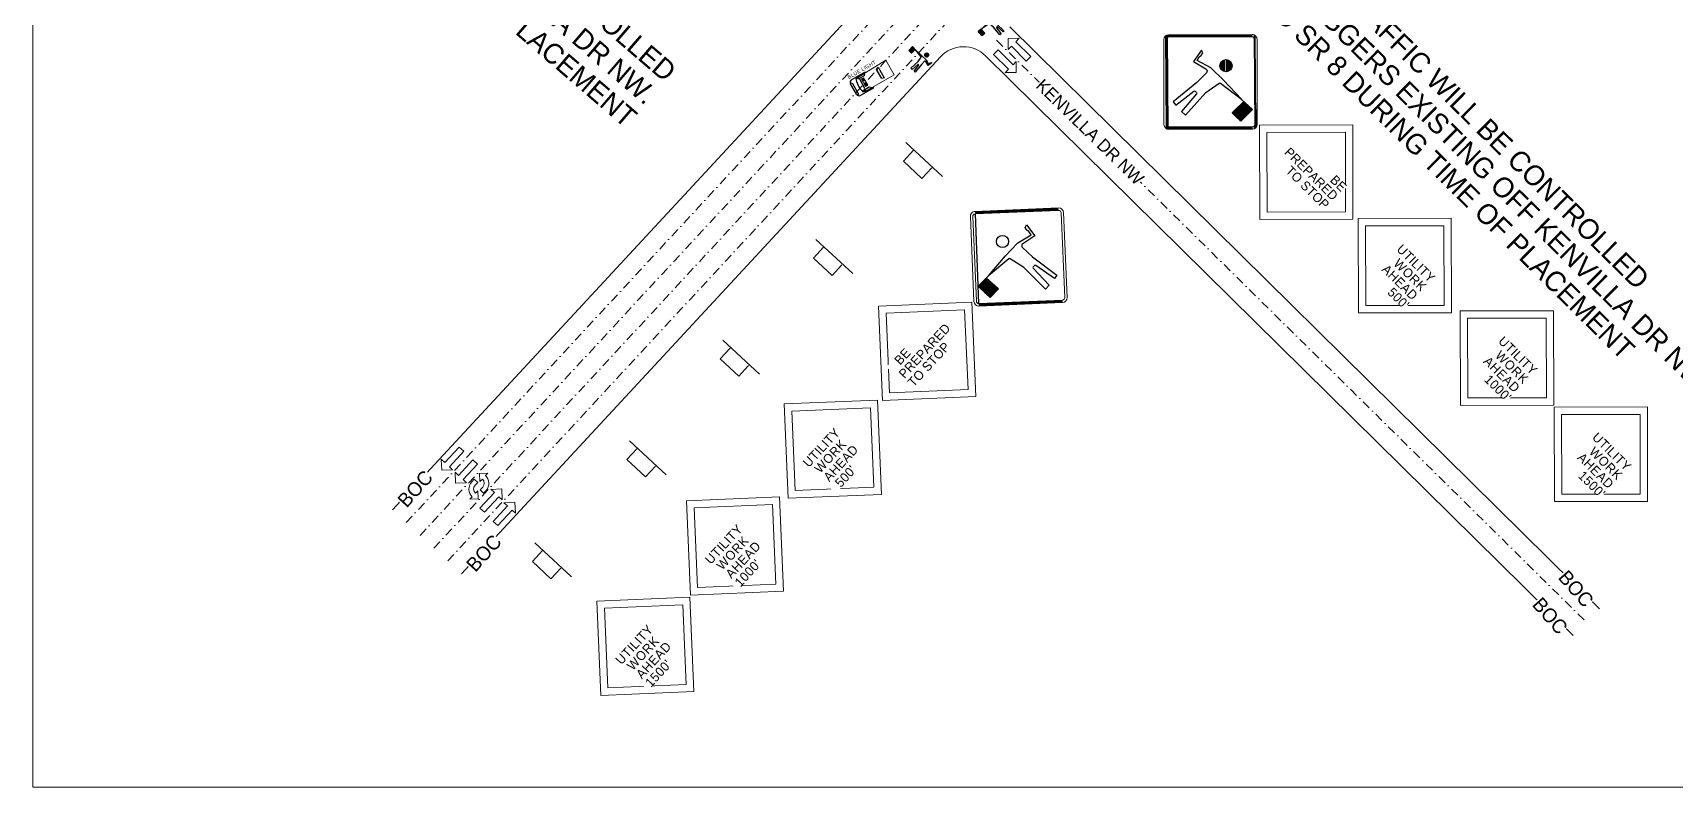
# Model space of a CAD drawing. Header units: feet. Extents: x -16154 to 3860, y -1534289809 to -1534279773.
# Drawn here: x -14275 to -13301, y -1534288235 to -1534287788 of the extents above; entities that cross this region are included whole.
import ezdxf

# ---------------------------------------------------------------- set-up
doc = ezdxf.new("R2010")
doc.units = ezdxf.units.FT
doc.header["$MEASUREMENT"] = 0
doc.linetypes.add('DGN Style 2', pattern=[6.5143867205145956, 3.908632032308757, -2.605754688205838])
doc.linetypes.add('DGN Style 4', pattern=[10.429533139543867, 5.211509376411676, -2.605754688205838, 0.006514386720514596, -2.605754688205838])
for name, color, linetype, lineweight in [('1', 135, 'Continuous', 0), ('Level 1', 7, 'Continuous', 0), ('Level 17', 7, 'Continuous', 0), ('Level 18', 7, 'Continuous', 0), ('Level 2', 7, 'Continuous', 0), ('Level 3', 7, 'Continuous', 0), ('Level 63', 7, 'Continuous', 0)]:
    doc.layers.add(name, color=color, linetype=linetype, lineweight=lineweight)
doc.styles.add('Style-font000', font='font000.shx')
doc.styles.add('Telco', font='font000.shx', dxfattribs={"height": 9})
doc.styles.add('TelcoFixed', font='font000.shx', dxfattribs={"height": 9})

# ---------------------------------------------------------------- blocks, each defined once
blk = doc.blocks.new('SIGN')
at = {"linetype": 'Continuous', "ltscale": 0.01}
h = blk.add_hatch(dxfattribs=at)
h.set_pattern_fill('ANSI31', color=256, scale=0.0001, style=0, pattern_type=2)
h.set_pattern_definition([(45, (-0.0240483304, -0.1383027422), (-0.002899880194274413, 0.002899880194274413), [])])
h.paths.add_polyline_path([(-0.001854447024054748, 0.4207242391679587), (-0.4082225445465344, 0.01063084205016196, 0.4142104519882272), (-0.4080110919545639, -0.0357665125038386), (-0.004149260239923769, -0.4359681525024781, 0.4141945000360725), (0.04224683876570291, -0.4357584618274017), (0.4486149618762675, -0.02572712721744469, 0.414209926146325), (0.4484070635334207, 0.02067020174780659), (0.04454520623069594, 0.4209339042542858, 0.4142393716938329)])
h.paths.add_polyline_path([(0.009797877942615432, 0.4091777642388361, -0.4142393716938329), (0.0329977045699907, 0.4092825967819996), (0.4368595618727156, 0.009018894275520335, -0.414209926146325), (0.4369635110441388, -0.01417977020710532), (0.03059538793357438, -0.4242111048170624, -0.4141945000360725), (0.007397338430760994, -0.4243159501546005), (-0.396464493283879, -0.02411431015596108, -0.4142104519882272), (-0.3965702195798644, -0.0009156328789608065)], flags=17)
at = {"layer": '1', "color": 135, "linetype": 'Continuous', "ltscale": 0.01}
for p, q in [((-0.001854447024054748, 0.4207242391679587), (-0.4082225445465345, 0.01063084205016192)), ((0.009797877942615503, 0.409177764238836), (-0.3965702195798644, -0.0009156328789608066)), ((0.4368595618727156, 0.009018894275520339), (0.0329977045699907, 0.4092825967819996)), ((0.4484070635334207, 0.02067020174780659), (0.0445452062306959, 0.4209339042542858)), ((-0.4080110919545639, -0.0357665125038386), (-0.004149260239923847, -0.4359681525024781)), ((-0.3964644932838791, -0.02411431015596106), (0.007397338430760994, -0.4243159501546005)), ((0.03059538793357426, -0.4242111048170624), (0.4369635110441388, -0.01417977020710532)), ((0.04224683876570291, -0.4357584618274017), (0.4486149618762675, -0.0257271272174447))]:
    blk.add_line(p, q, dxfattribs=at)
for centre, radius, start, end in [((0.02145020290928552, 0.3976312893097133), 0.03280839895013123, 45.25637502183751, 135.2614237957987), ((0.02145020290928552, 0.3976312893097133), 0.01640419947506562, 45.25637502183751, 135.2614237957987), ((-0.3849178946131942, -0.01246210780808354), 0.03280839895013123, 135.2614237957987, 225.2608153415563), ((0.4253120602120104, -0.002632413196765917), 0.01640419947506562, 315.2570863415327, 45.25637502183751), ((0.4253120602120104, -0.002632413196765917), 0.03280839895013123, 315.2570863415327, 45.25637502183751), ((-0.3849178946131942, -0.01246210780808354), 0.01640419947506562, 135.2614237957987, 225.2608153415563), ((0.01894393710144584, -0.4126637478067229), 0.03280839895013123, 225.2608153415563, 315.2570863415327), ((0.01894393710144584, -0.4126637478067229), 0.01640419947506562, 225.2608153415563, 315.2570863415327)]:
    blk.add_arc(centre, radius, start, end, dxfattribs=at)
blk = doc.blocks.new('*U19')
at = {"linetype": 'Continuous', "ltscale": 0.002807417024578424}
h = blk.add_hatch(dxfattribs=at)
h.set_pattern_fill('ANSI31', color=256, scale=0.01, style=0, pattern_type=2)
h.set_pattern_definition([(45, (0, 0), (-0.1043956895394633, 0.1043956895394633), [])])
edge = h.paths.add_edge_path()
edge.add_arc((4.297029495239258, 11.79021072387695), 2.470635330425311, 0, 360)
for p, q in [((-9.715041637420654, 6.455208778381348), (-15.8971643447876, 6.654288768768311)), ((-15.8971643447876, 6.654288768768311), (-15.89716386795044, -0.1339559555053711)), ((-15.89716386795044, 6.604642868041992), (-15.84906673431396, 6.652740001678467)), ((-15.89716386795044, 6.395851135253906), (-15.64678907394409, 6.646226406097412)), ((-15.89716386795044, 6.187059879302979), (-15.44451141357422, 6.639712333679199)), ((-15.8971643447876, 5.978268623352051), (-15.2422342300415, 6.633198738098145)), ((-15.89716386795044, 5.769476890563965), (-15.03995656967163, 6.626684665679932)), ((-15.89716386795044, 5.560685634613037), (-14.83767890930176, 6.620171070098877)), ((-15.89716386795044, 5.351894378662109), (-14.63540124893188, 6.613656997680664)), ((-15.89716386795044, 5.143102645874023), (-14.43312406539917, 6.607142925262451)), ((-15.89716386795044, 4.934311866760254), (-14.2308464050293, 6.600629329681396)), ((-15.89716339111328, 4.725520133972168), (-14.02856922149658, 6.594115734100342)), ((-15.8971643447876, 4.51672887802124), (-13.82629156112671, 6.587601661682129)), ((-15.89716386795044, 4.307937622070312), (-13.62401342391968, 6.581087589263916)), ((-15.8971643447876, 4.099146366119385), (-13.42173624038696, 6.574573993682861)), ((-15.8971643447876, 3.890354633331299), (-13.21945905685425, 6.568059921264648)), ((-15.8971643447876, 3.681563377380371), (-13.01718091964722, 6.561546325683594)), ((-15.89716386795044, 3.472772121429443), (-12.8149037361145, 6.555032253265381)), ((-15.89716386795044, 3.263980388641357), (-12.61262655258179, 6.548518657684326)), ((-15.8971643447876, 3.05518913269043), (-12.41034889221191, 6.542004585266113)), ((-15.89716386795044, 2.84639835357666), (-12.20807123184204, 6.535490989685059)), ((-15.89716386795044, 2.637606143951416), (-12.00579357147217, 6.528976917266846)), ((-15.89716386795044, 2.428814888000488), (-11.80351638793945, 6.522463321685791)), ((-15.8971643447876, 2.220024108886719), (-11.60123825073242, 6.515949249267578)), ((-15.89716386795044, 2.011232376098633), (-11.39896106719971, 6.509435176849365)), ((-15.89716386795044, 1.802441120147705), (-11.19668388366699, 6.502921581268311)), ((-15.89716386795044, 1.593649387359619), (-11.11138439178467, 6.379429817199707)), ((-15.89716386795044, 1.384858131408691), (-11.10588073730469, 6.17614221572876)), ((-15.89716386795044, 1.176066875457764), (-11.10037612915039, 5.972854137420654)), ((-15.89716386795044, 0.9672756195068359), (-11.09487247467041, 5.769566535949707)), ((-15.8971643447876, 0.75848388671875), (-11.08936929702759, 5.566279411315918)), ((-15.89716386795044, 0.5496926307678223), (-11.08386564254761, 5.362991333007812)), ((-15.89716386795044, 0.3409018516540527), (-11.07836151123047, 5.159703731536865)), ((-15.8971643447876, 0.132110595703125), (-11.07285785675049, 4.956416606903076)), ((-15.89716386795044, -0.07668113708496094), (-11.06735372543335, 4.753128051757812)), ((-15.74564743041992, -0.1339564323425293), (-11.06185054779053, 4.549840927124023)), ((-15.53685569763184, -0.1339564323425293), (-11.05634689331055, 4.346553325653076)), ((-15.32806491851807, -0.1339559555053711), (-11.05084276199341, 4.143265247344971)), ((-15.11927366256714, -0.1339564323425293), (-11.04533910751343, 3.939978122711182)), ((-14.91048240661621, -0.1339559555053711), (-11.03983545303345, 3.736690521240234)), ((-14.70169067382812, -0.1339564323425293), (-11.03433179855347, 3.533402442932129)), ((-14.4928994178772, -0.1339564323425293), (-11.02882814407349, 3.330114841461182)), ((-14.28410816192627, -0.1339559555053711), (-11.02332448959351, 3.126827239990234)), ((-14.07531642913818, -0.1339564323425293), (-11.01782083511353, 2.923539638519287)), ((-13.86652517318726, -0.1339564323425293), (-11.01231670379639, 2.72025203704834)), ((-13.65773391723633, -0.1339564323425293), (-11.00681304931641, 2.516964435577393)), ((-13.4489426612854, -0.1339559555053711), (-11.00130891799927, 2.313676834106445)), ((-13.24015092849731, -0.1339564323425293), (-10.99580574035645, 2.110389232635498)), ((-13.03135967254639, -0.1339559555053711), (-10.99030256271362, 1.907101631164551)), ((-12.8225679397583, -0.1339564323425293), (-10.98479795455933, 1.703814029693604)), ((-12.61377716064453, -0.1339559555053711), (-10.97929430007935, 1.500526428222656)), ((-12.4049859046936, -0.1339559555053711), (-10.97379064559937, 1.297238349914551)), ((-12.19619417190552, -0.1339569091796875), (-10.96828699111938, 1.093951225280762)), ((-11.98740291595459, -0.1339559555053711), (-10.9627833366394, 0.8906636238098145)), ((-11.77861166000366, -0.1339564323425293), (-10.95727920532227, 0.687375545501709)), ((-11.56982040405273, -0.1339559555053711), (-10.95177555084229, 0.4840879440307617)), ((-11.36102867126465, -0.1339564323425293), (-10.9462718963623, 0.2808003425598145)), ((-11.15223741531372, -0.1339559555053711), (-10.94076871871948, 0.07751274108886719)), ((-10.93504333496094, -0.1339564323425293), (-11.11465549468994, 6.500280380249023)), ((-9.832349300384521, 6.470823287963867), (0.8270201683044434, 6.83775520324707)), ((0.9126701354980469, 5.040617942810059), (-9.832349300384521, 6.470823287963867)), ((0.6432375907897949, 6.837754726409912), (8.178311347961426, 6.837754726409912)), ((2.481060981750488, -1.785151481628418), (1.247540473937988, 4.723666667938232)), ((7.994528770446777, 4.125926494598389), (7.994528770446777, -1.418218612670898)), ((8.178311347961426, 6.837754726409912), (14.24312448501587, 5.003093242645264)), ((14.97825336456299, 3.718831539154053), (9.205248355865479, 5.083770275115967)), ((14.24312448501587, 5.003093242645264), (14.61068916320801, 6.654288768768311)), ((14.42690658569336, 7.571619510650635), (14.79447078704834, 8.85588264465332)), ((14.61068916320801, 6.654288768768311), (14.42690658569336, 7.571619510650635)), ((14.79447078704834, 8.85588264465332), (15.89716529846191, 9.222814083099365)), ((15.89716529846191, 9.222814083099365), (14.97825336456299, 3.718831539154053)), ((-15.89716386795044, -0.1339559555053711), (-10.93504333496094, -0.1339564323425293)), ((-10.94344568252563, -0.1339564323425293), (-10.93526458740234, -0.1257748603820801)), ((1.929713726043701, -14.26084470748901), (2.481060981750488, -1.785151481628418)), ((4.135101795196533, -14.26084470748901), (1.929713726043701, -14.26084470748901)), ((4.837772369384766, -4.791087627410889), (4.135101795196533, -14.26084470748901)), ((5.233349323272705, -4.426531314849854), (5.960484981536865, -4.431989669799805)), ((7.626964092254639, -14.07737922668457), (6.347561359405518, -4.772053241729736)), ((9.281003475189209, -13.89391326904297), (7.626964092254639, -14.07737922668457)), ((7.994528770446777, -1.418218612670898), (9.281003475189209, -13.89391326904297))]:
    blk.add_line(p, q)
for p, q in [((5.233349323272705, -4.426531314849854), (5.960484981536865, -4.431989669799805)), ((7.994528770446777, -1.418218612670898), (9.281003475189209, -13.89391326904297))]:
    blk.add_line(p, q, dxfattribs=at)
blk.add_circle((4.297029495239258, 11.79021072387695), 2.470635330425311)
for centre, radius, start, end in [((0.8607254028320312, 4.650359153747559), 0.3937007874015747, 10.73116035353804, 82.41826721309086), ((8.978780746459961, 4.125926494598389), 0.9842519685039367, 76.69757245810321, 180), ((5.230393886566162, -4.820220947265625), 0.3937007874015747, 89.56996057493299, 175.7563394936601), ((5.957529544830322, -4.825678825378418), 0.3937007874015747, 7.828597355841827, 89.56996057493296)]:
    blk.add_arc(centre, radius, start, end)
blk = doc.blocks.new('*U18')
at = {"ltscale": 2.143588810000002}
for p, q in [((-30.18979215621948, 18.89177322387695), (-15.1283745765686, 29.61574459075928)), ((-7.977706909179688, 28.41290664672852), (4.422348976135254, 10.99749040603638)), ((-31.3926305770874, 11.74110555648804), (-18.99257373809814, -5.674310684204102))]:
    blk.add_line(p, q, dxfattribs=at)
at = {"color": 7, "linetype": 'Continuous', "lineweight": 13}
for p, q in [((-11.29094743728638, 4.540663242340088), (-13.59757328033447, 7.780232429504395)), ((-6.813869953155518, 7.506509780883789), (-9.120494365692139, 10.74607849121094))]:
    blk.add_line(p, q, dxfattribs=at)
at = {"ltscale": 2.143588810000002, "flags": 128}
for points in [[(-12.98856735229492, 28.81664848327637), (-13.83426141738892, 26.77804851531982), (-28.88763618469238, 16.05980396270752), (-30.90017890930176, 16.06329345703125)], [(-25.52796077728271, 6.098457813262939), (-20.55269575119019, 4.756985187530518), (-16.56143188476562, -0.4453020095825195), (-17.03115940093994, -6.238276958465576), (-25.52796077728271, 6.098457813262939)], [(0.01377058029174805, 9.345471858978271), (-5.144345283508301, 16.58985233306885), (-4.839044570922852, 21.40387725830078), (3.984044551849365, 9.012176513671875), (0.01377058029174805, 9.345471858978271)], [(-0.4218292236328125, -22.70948171615601), (-1.967211246490479, -18.9258770942688), (11.56177043914795, -9.29302453994751), (15.52948141098022, -11.63918113708496), (-0.4218292236328125, -22.70948171615601)]]:
    blk.add_lwpolyline(points, dxfattribs=at)
blk.add_lwpolyline([(-26.17797327041626, 8.221253871917725), (-19.81662273406982, 6.14295482635498), (-6.287640571594238, 15.77580738067627), (-5.898843288421631, 22.0857367515564), (-10.19797325134277, 20.46113920211792, 0.1222805129562092), (-23.86269474029541, 11.01892805099487), (-26.17797327041626, 8.221253871917725)], format="xyb", dxfattribs=at)
at = {"ltscale": 1.265767756416901, "flags": 128}
for points in [[(-15.77257442474365, 5.244837760925293), (-16.95826053619385, 5.444582462310791)], [(-15.50465726852417, 4.064074516296387), (-15.92246055603027, 3.770106792449951)], [(-15.07396793365479, 6.536039352416992), (-15.32184934616089, 6.888704776763916)], [(-14.31720352172852, 3.200822830200195), (-14.52360486984253, 1.971973896026611)], [(-13.43768978118896, 6.907312870025635), (-13.28021621704102, 7.844861030578613)], [(-12.6809253692627, 3.572096347808838), (-12.41743755340576, 3.19722843170166)], [(-12.25023508071899, 6.044061183929443), (-11.83549547195435, 6.335875034332275)], [(-11.98231887817383, 4.863297939300537), (-10.82253551483154, 4.667917728424072)], [(-8.177524089813232, 10.65263605117798), (-9.363210201263428, 10.85238027572632)], [(-7.909607410430908, 9.471872806549072), (-8.327409744262695, 9.177905082702637)], [(-7.478917598724365, 11.94383764266968), (-7.726798534393311, 12.29650211334229)], [(-6.722152709960938, 8.60862112045288), (-6.928554534912109, 7.379772186279297)], [(-5.842639446258545, 12.31511116027832), (-5.685165882110596, 13.2526593208313)], [(-5.085875034332275, 8.979894161224365), (-4.822387218475342, 8.605026721954346)], [(-4.655184268951416, 11.45185899734497), (-4.240445137023926, 11.74367332458496)], [(-4.387268543243408, 10.27109622955322), (-3.227485179901123, 10.07571601867676)]]:
    blk.add_lwpolyline(points, dxfattribs=at)
at = {"color": 7, "linetype": 'Continuous', "lineweight": 13, "flags": 128}
blk.add_lwpolyline([(-14.46997308731079, 2.351114273071289), (-16.636803150177, 5.394345760345459), (-5.779912948608398, 13.12462615966797), (-3.473288059234619, 9.88505744934082)], close=True, dxfattribs=at)
blk.add_lwpolyline([(-15.6663556098938, -7.7566819190979), (5.892421722412109, -38.03518009185791), (27.5754771232605, -22.59649658203125), (5.301882743835449, 7.173040390014648)], dxfattribs=at)
at = {"ltscale": 1.265767756416901}
for centre in [(-13.87744617462158, 5.054067611694336), (-6.282395839691162, 10.46186590194702)]:
    blk.add_circle(centre, 1.074852683196172, dxfattribs=at)
at = {"ltscale": 2.143588810000002}
for centre, start, end in [((-12.15445995330811, 25.43899154663086), 35.45147711037003, 125.45147711037), ((-27.21587705612183, 14.71502017974854), 125.45147711037, 215.4514771103697), ((0.2455964088439941, 8.02357530593872), 350.4514771103676, 35.45147711037), ((-14.81582021713257, -2.700396060943604), 215.45147711037, 260.4514771103724)]:
    blk.add_arc(centre, 5.12732270305752, start, end, dxfattribs=at)
at = {"layer": 'Level 18', "color": 7, "linetype": 'Continuous', "lineweight": 13, "insert": (-3.075151920318604, 36.3263955116272), "char_height": 5.892226217739005, "attachment_point": 1, "rotation": 305.45147711037004, "line_spacing_factor": 0.6, "style": 'TelcoFixed', "bg_fill": 3, "box_fill_scale": 1, "bg_fill_color": 178, "bg_fill_transparency": 0}
blk.add_mtext('\\T1.064;BLUE LIGHT', dxfattribs=at)
blk = doc.blocks.new('*U4')
at = {"layer": 'Level 63', "color": 7, "linetype": 'Continuous', "lineweight": 0, "flags": 128}
blk.add_lwpolyline([(816.5617339046621, -518.9079251289368), (816.5617339046621, 518.9079234600067), (-816.5617335714505, 518.9079234600067), (-816.5617335714505, -518.9079251289368)], close=True, dxfattribs=at)
blk = doc.blocks.new('*U3')
at = {"layer": 'Level 63', "color": 7, "linetype": 'Continuous', "lineweight": 0}
blk.add_blockref('*U4', (-8.33026206237264e-07, 2.384185791015625e-07), dxfattribs=at)

msp = doc.modelspace()

# ---------------------------------------------------------------- hatches: boundary and pattern name
at = {"linetype": 'Continuous', "ltscale": 0.008720965611009579}
h = msp.add_hatch(dxfattribs=at)
h.set_pattern_fill('ANSI31', color=256, scale=0.01, style=0, pattern_type=2)
h.set_pattern_definition([(90.398169, (0, 0), (0.2145855083418632, 0.001491255960672987), [])])
edge = h.paths.add_edge_path()
edge.add_arc((-13567.0500569477, -1534287807.252825), 3.59105429233074, 0, 360)
at = {"linetype": 'Continuous', "ltscale": 0.008720965611009582}
h = msp.add_hatch(dxfattribs=at)
h.set_pattern_fill('ANSI31', color=256, scale=0.01, style=0, pattern_type=2)
h.set_pattern_definition([(92.16901999999996, (0, 0), (-0.2144369415090095, -0.008121720934489804), [])])
edge = h.paths.add_edge_path()
edge.add_arc((-13699.60614213371, -1534287911.392806), 3.591054292330742, 0, 360)

# ---------------------------------------------------------------- linework, layer by layer
for p, q in [((-13581.67526450055, -1534287798.070609), (-13586.34170083876, -1534287804.704492)), ((-13580.90858791558, -1534287799.575763), (-13581.67526450055, -1534287798.070609)), ((-13586.34170083876, -1534287804.704492), (-13578.97418897014, -1534287809.183904)), ((-13584.27019149701, -1534287804.125697), (-13582.96535797506, -1534287802.041747)), ((-13576.12128733283, -1534287808.416819), (-13584.27019149701, -1534287804.125697)), ((-13582.96535797506, -1534287802.041747), (-13581.83892763289, -1534287801.279978)), ((-13581.83892763289, -1534287801.279978), (-13580.90858791558, -1534287799.575763)), ((-13584.35720899683, -1534287817.148439), (-13598.42137275997, -1534287828.746463)), ((-13578.69880703412, -1534287811.410841), (-13584.35720899683, -1534287817.148439)), ((-13579.02585338543, -1534287823.155267), (-13571.10633679318, -1534287817.678278)), ((-13568.32329143683, -1534287816.107178), (-13576.12128733283, -1534287808.416819)), ((-13570.43629815906, -1534287817.692039), (-13557.85667183956, -1534287827.178387)), ((-13557.85667183956, -1534287827.178387), (-13568.51348650181, -1534287815.919609)), ((-13596.89686584475, -1534287830.624457), (-13586.07572514917, -1534287822.300208)), ((-13584.5326830157, -1534287823.860811), (-13593.47040827999, -1534287834.378149)), ((-13591.18806750049, -1534287836.628987), (-13579.02585338543, -1534287823.155267)), ((-13584.56999273415, -1534287823.079805), (-13585.32807037287, -1534287822.343332)), ((-13557.99400866038, -1534287827.074821), (-13551.39298956095, -1534287833.178321)), ((-13598.42137275997, -1534287828.746463), (-13596.89686584475, -1534287830.624457)), ((-13593.47040827999, -1534287834.378149), (-13591.18806750049, -1534287836.628987)), ((-13563.45639529242, -1534287835.139047), (-13556.49955736845, -1534287828.456635)), ((-13558.32113030563, -1534287840.203429), (-13563.45639529242, -1534287835.139047)), ((-13563.44769916907, -1534287835.147623), (-13563.44781603783, -1534287835.130806)), ((-13563.23162240523, -1534287835.360717), (-13563.23464316782, -1534287834.926042)), ((-13563.01554564112, -1534287835.573811), (-13563.02147029808, -1534287834.721278)), ((-13562.79946887701, -1534287835.786906), (-13562.80829742782, -1534287834.516514)), ((-13562.58339211289, -1534287836), (-13562.59512455781, -1534287834.31175)), ((-13562.36731534879, -1534287836.213094), (-13562.38195168808, -1534287834.106987)), ((-13562.15123858467, -1534287836.426188), (-13562.16877881782, -1534287833.902223)), ((-13561.93516182056, -1534287836.639282), (-13561.95560594808, -1534287833.697459)), ((-13561.71908505644, -1534287836.852377), (-13561.74243307807, -1534287833.492695)), ((-13561.50300829234, -1534287837.065471), (-13561.52926020781, -1534287833.287931)), ((-13561.28693152822, -1534287837.278565), (-13561.31608733807, -1534287833.083168)), ((-13561.07085476411, -1534287837.49166), (-13561.10291446807, -1534287832.878404)), ((-13560.85477800001, -1534287837.704754), (-13560.88974159807, -1534287832.67364)), ((-13560.63870123589, -1534287837.917848), (-13560.67656872807, -1534287832.468876)), ((-13560.42262447178, -1534287838.130942), (-13560.46339585806, -1534287832.264112)), ((-13560.20654770793, -1534287838.344037), (-13560.25022298806, -1534287832.059348)), ((-13559.99047094383, -1534287838.557131), (-13560.03705011806, -1534287831.854584)), ((-13559.77439417971, -1534287838.770225), (-13559.82387724833, -1534287831.649821)), ((-13559.55831741559, -1534287838.983319), (-13559.61070437832, -1534287831.445057)), ((-13559.34224065149, -1534287839.196414), (-13559.39753150804, -1534287831.240293)), ((-13559.12616388738, -1534287839.409508), (-13559.18435863831, -1534287831.035529)), ((-13558.91008712326, -1534287839.622602), (-13558.97118576831, -1534287830.830765)), ((-13558.69401035916, -1534287839.835696), (-13558.75801289832, -1534287830.626001)), ((-13558.47793359504, -1534287840.04879), (-13558.54484002831, -1534287830.421237)), ((-13558.26267498419, -1534287840.144156), (-13558.33166715831, -1534287830.216474)), ((-13551.39298956095, -1534287833.178321), (-13558.32113030563, -1534287840.203429)), ((-13558.0495807331, -1534287839.928079), (-13558.1184942883, -1534287830.01171)), ((-13557.836486482, -1534287839.712003), (-13557.90532141831, -1534287829.806946)), ((-13557.6233922309, -1534287839.495926), (-13557.69214854857, -1534287829.602182)), ((-13557.41029798006, -1534287839.279849), (-13557.4789756783, -1534287829.397418)), ((-13557.19720372896, -1534287839.063772), (-13557.26580280829, -1534287829.192655)), ((-13556.98410947786, -1534287838.847695), (-13557.05262993855, -1534287828.987891)), ((-13556.77101522678, -1534287838.631618), (-13556.83945706829, -1534287828.783127)), ((-13556.55792097568, -1534287838.415542), (-13556.62628419857, -1534287828.578363)), ((-13556.34482672458, -1534287838.199465), (-13556.41197147195, -1534287828.53762)), ((-13556.13173247348, -1534287837.983388), (-13556.19598775595, -1534287828.737325)), ((-13555.91863822238, -1534287837.767312), (-13555.98000403995, -1534287828.93703)), ((-13555.70554397129, -1534287837.551235), (-13555.7640203237, -1534287829.136735)), ((-13555.49244972019, -1534287837.335158), (-13555.54803660798, -1534287829.33644)), ((-13555.27935546909, -1534287837.119081), (-13555.33205289198, -1534287829.536145)), ((-13555.06626121799, -1534287836.903004), (-13555.11606917598, -1534287829.73585)), ((-13554.85316696689, -1534287836.686928), (-13554.90008546024, -1534287829.935555)), ((-13554.64007271579, -1534287836.470851), (-13554.684101744, -1534287830.13526)), ((-13554.42697846496, -1534287836.254774), (-13554.468118028, -1534287830.334965)), ((-13554.21388421386, -1534287836.038697), (-13554.25213431227, -1534287830.53467)), ((-13554.00078996276, -1534287835.822621), (-13554.03615059627, -1534287830.734375)), ((-13553.78769571167, -1534287835.606544), (-13553.82016688001, -1534287830.93408)), ((-13553.57460146057, -1534287835.390467), (-13553.60418316403, -1534287831.133785)), ((-13553.36150720947, -1534287835.174391), (-13553.38819944829, -1534287831.33349)), ((-13553.14841295837, -1534287834.958314), (-13553.17221573229, -1534287831.533195)), ((-13552.93531870727, -1534287834.742237), (-13552.95623201604, -1534287831.7329)), ((-13552.72222445617, -1534287834.52616), (-13552.74024830032, -1534287831.932605)), ((-13552.50913020508, -1534287834.310083), (-13552.52426458432, -1534287832.13231)), ((-13552.29603595398, -1534287834.094007), (-13552.30828086832, -1534287832.332015)), ((-13552.08294170288, -1534287833.87793), (-13552.09229715259, -1534287832.53172)), ((-13551.86984745178, -1534287833.661853), (-13551.87631343634, -1534287832.731425)), ((-13551.65675320095, -1534287833.445776), (-13551.66032972034, -1534287832.93113)), ((-13551.44365894985, -1534287833.229699), (-13551.44434600434, -1534287833.130836)), ((-13686.10538246352, -1534287903.102712), (-13685.40689255672, -1534287901.564728)), ((-13685.09964311432, -1534287904.763546), (-13686.10538246352, -1534287903.102712)), ((-13685.40689255672, -1534287901.564728), (-13680.44800183432, -1534287907.98294)), ((-13683.94022293544, -1534287905.474097), (-13685.09964311432, -1534287904.763546)), ((-13682.54335693844, -1534287907.49751), (-13683.94022293544, -1534287905.474097)), ((-13697.93759089152, -1534287920.181244), (-13690.49187945473, -1534287912.149322)), ((-13690.49187945473, -1534287912.149322), (-13682.54335693844, -1534287907.49751)), ((-13687.78284160515, -1534287915.02489), (-13681.87312623599, -1534287920.503285)), ((-13680.44800183432, -1534287907.98294), (-13687.6074825668, -1534287912.787854)), ((-13707.89781645191, -1534287931.71015), (-13697.75598813238, -1534287919.985343)), ((-13695.75571748768, -1534287921.669869), (-13707.89781645191, -1534287931.71015)), ((-13686.93007987497, -1534287926.742881), (-13695.08696767856, -1534287921.626111)), ((-13681.87312623599, -1534287920.503285), (-13667.30359138171, -1534287931.459723)), ((-13707.76525629253, -1534287931.600537), (-13714.0862691397, -1534287937.993577)), ((-13710.69496937803, -1534287941.137363), (-13710.93476145915, -1534287934.806158)), ((-13710.47241071585, -1534287941.343678), (-13710.72793947863, -1534287934.596979)), ((-13710.24985205396, -1534287941.549993), (-13710.52111749812, -1534287934.387801)), ((-13710.02729339179, -1534287941.756309), (-13710.31429551762, -1534287934.178622)), ((-13709.80473472962, -1534287941.962624), (-13710.10747353736, -1534287933.969443)), ((-13709.58217606745, -1534287942.168939), (-13709.90065155659, -1534287933.760265)), ((-13709.35961740527, -1534287942.375254), (-13709.69382957608, -1534287933.551086)), ((-13709.1370587431, -1534287942.581569), (-13709.48700759583, -1534287933.341907)), ((-13708.91450008093, -1534287942.787884), (-13709.28018561532, -1534287933.132729)), ((-13701.94714774449, -1534287939.412004), (-13709.19631499317, -1534287933.047902)), ((-13708.69194141876, -1534287942.9942), (-13709.06426304738, -1534287933.163831)), ((-13708.46938275659, -1534287943.200515), (-13708.84213256161, -1534287933.358842)), ((-13708.24682409441, -1534287943.40683), (-13708.62000207582, -1534287933.553852)), ((-13708.02426543224, -1534287943.613145), (-13708.39787159004, -1534287933.748862)), ((-13707.80170677008, -1534287943.819461), (-13708.17574110427, -1534287933.943872)), ((-13707.57914810791, -1534287944.025776), (-13707.95361061849, -1534287934.138882)), ((-13707.35658944574, -1534287944.232091), (-13707.73148013272, -1534287934.333892)), ((-13707.13403078383, -1534287944.438406), (-13707.5093496472, -1534287934.528903)), ((-13706.91147212166, -1534287944.644722), (-13707.28721916115, -1534287934.723912)), ((-13706.70070105369, -1534287944.53981), (-13707.06508867539, -1534287934.918923)), ((-13674.17657172395, -1534287939.658322), (-13686.93007987497, -1534287926.742881)), ((-13681.39717505891, -1534287927.20106), (-13671.99733861474, -1534287937.307515)), ((-13681.39488474468, -1534287926.419167), (-13680.67055520091, -1534287925.649479)), ((-13668.74245120276, -1534287933.404116), (-13679.92558234831, -1534287925.57291)), ((-13667.30359138171, -1534287931.459723), (-13668.74245120276, -1534287933.404116)), ((-13714.0862691397, -1534287937.993577), (-13706.85042055379, -1534287944.701317)), ((-13714.03334931033, -1534287938.042634), (-13714.03709116653, -1534287937.943839)), ((-13713.81079064816, -1534287938.24895), (-13713.83026918602, -1534287937.73466)), ((-13713.58823198598, -1534287938.455265), (-13713.62344720553, -1534287937.525481)), ((-13713.36567332381, -1534287938.66158), (-13713.41662522499, -1534287937.316303)), ((-13713.14311466192, -1534287938.867895), (-13713.20980324449, -1534287937.107124)), ((-13712.92055599975, -1534287939.074211), (-13713.00298126398, -1534287936.897945)), ((-13712.69799733758, -1534287939.280526), (-13712.79615928374, -1534287936.688766)), ((-13712.4754386754, -1534287939.486841), (-13712.58933730295, -1534287936.479588)), ((-13712.25288001323, -1534287939.693156), (-13712.38251532244, -1534287936.270409)), ((-13712.03032135106, -1534287939.899472), (-13712.17569334221, -1534287936.06123)), ((-13711.80776268889, -1534287940.105787), (-13711.9688713617, -1534287935.852051)), ((-13711.58520402672, -1534287940.312102), (-13711.76204938091, -1534287935.642873)), ((-13711.36264536454, -1534287940.518417), (-13711.5552274004, -1534287935.433694)), ((-13711.14008670237, -1534287940.724732), (-13711.34840542016, -1534287935.224515)), ((-13710.9175280402, -1534287940.931047), (-13711.14158343966, -1534287935.015337)), ((-13706.85042055379, -1534287944.701317), (-13701.94714774449, -1534287939.412004)), ((-13706.49438583435, -1534287944.317251), (-13706.84295818987, -1534287935.113933)), ((-13706.28807061502, -1534287944.094693), (-13706.62082770384, -1534287935.308943)), ((-13706.08175539568, -1534287943.872134), (-13706.39869721833, -1534287935.503953)), ((-13705.87544017659, -1534287943.649575), (-13706.17656673255, -1534287935.698963)), ((-13705.66912495724, -1534287943.427017), (-13705.95443624651, -1534287935.893973)), ((-13705.4628097379, -1534287943.204458), (-13705.73230576099, -1534287936.088983)), ((-13705.25649451855, -1534287942.981899), (-13705.51017527522, -1534287936.283993)), ((-13705.05017929921, -1534287942.759341), (-13705.28804478919, -1534287936.479004)), ((-13704.84386407987, -1534287942.536782), (-13705.06591430366, -1534287936.674014)), ((-13704.63754886052, -1534287942.314224), (-13704.8437838179, -1534287936.869024)), ((-13704.43123364119, -1534287942.091665), (-13704.62165333211, -1534287937.064034)), ((-13704.22491842185, -1534287941.869106), (-13704.39952284634, -1534287937.259044)), ((-13704.0186032025, -1534287941.646548), (-13704.17739236057, -1534287937.454054)), ((-13703.81228798316, -1534287941.423989), (-13703.95526187478, -1534287937.649064)), ((-13703.60597276381, -1534287941.20143), (-13703.73313138901, -1534287937.844074)), ((-13703.39965754447, -1534287940.978872), (-13703.5110009035, -1534287938.039084)), ((-13703.19334232514, -1534287940.756313), (-13703.28887041745, -1534287938.234095)), ((-13702.98702710604, -1534287940.533754), (-13703.06673993168, -1534287938.429105)), ((-13702.78071188671, -1534287940.311196), (-13702.84460944617, -1534287938.624115)), ((-13702.57439666736, -1534287940.088637), (-13702.62247896013, -1534287938.819125)), ((-13702.36808144802, -1534287939.866078), (-13702.40034847462, -1534287939.014135)), ((-13702.16176622867, -1534287939.643519), (-13702.17821798885, -1534287939.209145)), ((-13701.95545100933, -1534287939.420961), (-13701.95608750308, -1534287939.404155)), ((-13671.99733861474, -1534287937.307515), (-13674.17657172395, -1534287939.658322))]:
    msp.add_line(p, q)
at = {"linetype": 'Continuous', "ltscale": 0.008720965611009579}
for p, q in [((-13584.35720899683, -1534287817.148439), (-13598.42137275997, -1534287828.746463)), ((-13584.56999273415, -1534287823.079805), (-13585.32807037287, -1534287822.343332))]:
    msp.add_line(p, q, dxfattribs=at)
at = {"linetype": 'Continuous', "ltscale": 0.008720965611009582}
for p, q in [((-13681.87312623599, -1534287920.503285), (-13667.30359138171, -1534287931.459723)), ((-13681.39488474468, -1534287926.419167), (-13680.67055520091, -1534287925.649479))]:
    msp.add_line(p, q, dxfattribs=at)
for centre, radius in [((-13567.0500569477, -1534287807.252825), 3.59105429233074), ((-13699.60614213371, -1534287911.392806), 3.591054292330742)]:
    msp.add_circle(centre, radius)
at = {"extrusion": (0, 0, -1)}
for centre, radius, start, end in [((13579.71740266843, -1534287810.406305), 1.430604594981887, 121.299403310924, 224.6018308528208), ((13570.78084218252, -1534287818.14893), 0.5722418379927546, 55.33299120635886, 127.0200980659117), ((13585.726815387, -1534287822.753775), 0.5722418379927546, 52.43042820866264, 134.1717914277538), ((13584.96873774801, -1534287823.490247), 0.5722418379927546, 134.1717914277538, 220.3581703464809)]:
    msp.add_arc(centre, radius, start, end, dxfattribs=at)
for centre, radius, start, end in [((-13686.81026233417, -1534287913.975739), 1.430604594981888, 123.866592593787, 227.1690201356838), ((-13695.39105465149, -1534287922.11087), 0.5722418379927547, 57.90018048922179, 129.5872873487746), ((-13680.97815581787, -1534287926.811338), 0.5722418379927547, 136.7389807106168, 222.9253596293438), ((-13680.25382627409, -1534287926.04165), 0.5722418379927547, 54.99761749152558, 136.7389807106167)]:
    msp.add_arc(centre, radius, start, end)
at = {"layer": 'Level 1', "color": 253, "linetype": 'DGN Style 4', "lineweight": 0}
msp.add_line((-13703.10750180632, -1534287792.133767), (-13353.42259043498, -1534288136.991969), dxfattribs=at)
at = {"layer": 'Level 18', "color": 1, "linetype": 'Continuous', "lineweight": 30}
for p, q in [((-13735.11901866659, -1534287872.927781), (-13756.93267586498, -1534287852.706194)), ((-13788.4082199798, -1534287930.412505), (-13810.22187717819, -1534287910.190917)), ((-13843.70077472577, -1534287990.058308), (-13865.51443192417, -1534287969.83672)), ((-13898.99332947175, -1534288049.704112), (-13920.80698667014, -1534288029.482524)), ((-13955.08722559093, -1534288110.214347), (-13976.90088278933, -1534288089.992759))]:
    msp.add_line(p, q, dxfattribs=at)
at = {"layer": 'Level 18', "color": 7, "linetype": 'Continuous', "lineweight": 0, "flags": 128}
for points in [[(-13547.18840239916, -1534287842.39743), (-13491.92731295246, -1534287842.260671), (-13491.78953084585, -1534287898.200373), (-13547.04639636334, -1534287898.332839)], [(-13542.81686279638, -1534287846.747107), (-13496.2770423649, -1534287846.631932), (-13496.16074117207, -1534287893.850357), (-13542.69699618509, -1534287893.961917)], [(-13488.74638623839, -1534287897.821514), (-13433.48529679168, -1534287897.684755), (-13433.34751468535, -1534287953.624458), (-13488.60438020231, -1534287953.756924)], [(-13484.37484663588, -1534287902.171192), (-13437.83502620386, -1534287902.056016), (-13437.7187250113, -1534287949.274441), (-13484.25498002432, -1534287949.386002)], [(-13717.87370419209, -1534287947.391761), (-13773.08545824954, -1534287949.730334), (-13770.7175116113, -1534288005.620065), (-13715.51016952195, -1534288003.277393)], [(-13722.04603040609, -1534287951.932878), (-13768.54430152747, -1534287953.902379), (-13766.54552951652, -1534288001.078624), (-13720.0509821691, -1534287999.105671)], [(-13428.1628602169, -1534287952.60531), (-13372.90177077044, -1534287952.468551), (-13372.76398866384, -1534288008.408253), (-13428.02085418134, -1534288008.54072)], [(-13423.79132061437, -1534287956.954988), (-13377.25150018262, -1534287956.839812), (-13377.13519899007, -1534288004.058237), (-13423.67145400281, -1534288004.169797)], [(-13773.77457149479, -1534288005.377892), (-13828.98632555197, -1534288007.716465), (-13826.61837891399, -1534288063.606197), (-13771.41103682437, -1534288061.263525)], [(-13777.94689770878, -1534288009.919009), (-13824.44516883017, -1534288011.88851), (-13822.4463968192, -1534288059.064756), (-13775.9518494718, -1534288057.091803)], [(-13372.49018119237, -1534288009.640327), (-13317.22909174592, -1534288009.503568), (-13317.09130963904, -1534288065.44327), (-13372.34817515627, -1534288065.575736)], [(-13368.11864158957, -1534288013.990004), (-13321.57882115782, -1534288013.874829), (-13321.46251996501, -1534288061.093254), (-13367.99877497828, -1534288061.204814)], [(-13831.84347853122, -1534288062.820297), (-13887.05523258868, -1534288065.15887), (-13884.68728595043, -1534288121.048602), (-13829.47994386107, -1534288118.70593)], [(-13836.01580474523, -1534288067.361415), (-13882.51407586687, -1534288069.330916), (-13880.51530385565, -1534288116.507161), (-13834.02075650822, -1534288114.534208)], [(-13884.90563293607, -1534288122.291703), (-13940.11738699326, -1534288124.630276), (-13937.749440355, -1534288180.520008), (-13882.5420982654, -1534288178.177336)], [(-13889.0779591498, -1534288126.83282), (-13935.57623027119, -1534288128.802321), (-13933.57745826022, -1534288175.978567), (-13887.08291091307, -1534288174.005614)]]:
    msp.add_lwpolyline(points, close=True, dxfattribs=at)
at = {"layer": 'Level 18', "color": 1, "linetype": 'Continuous', "lineweight": 30, "flags": 128}
for points in [[(-13741.56703986359, -1534287867.754013), (-13747.37676481883, -1534287874.021144), (-13758.39158182013, -1534287863.810243), (-13752.38152152157, -1534287857.327004)], [(-13794.8562411768, -1534287925.238736), (-13800.66596613205, -1534287931.505867), (-13811.68078313334, -1534287921.294967), (-13805.67072283478, -1534287914.811728)], [(-13850.14879592278, -1534287984.884539), (-13855.95852087803, -1534287991.151671), (-13866.97333787931, -1534287980.94077), (-13860.96327758077, -1534287974.457531)], [(-13905.44135066875, -1534288044.530343), (-13911.251075624, -1534288050.797474), (-13922.26589262529, -1534288040.586574), (-13916.25583232674, -1534288034.103334)], [(-13961.53524678794, -1534288105.040578), (-13967.34497174318, -1534288111.30771), (-13978.35978874447, -1534288101.096809), (-13972.34972844592, -1534288094.613569)]]:
    msp.add_lwpolyline(points, dxfattribs=at)
at = {"layer": 'Level 3', "color": 253, "linetype": 'Continuous', "lineweight": 0}
for p, q in [((-13695.26922846442, -1534287784.185787), (-13345.58431709307, -1534288129.043989)), ((-13709.63522642954, -1534287801.374206), (-13361.26086377688, -1534288144.939948))]:
    msp.add_line(p, q, dxfattribs=at)
at = {"layer": 'Level 3', "color": 7, "linetype": 'Continuous', "lineweight": 0, "flags": 128}
for points in [[(-13693.37438259974, -1534287806.747566), (-13702.25866371531, -1534287797.933537), (-13704.87930485037, -1534287800.575066), (-13695.9950237348, -1534287809.389095), (-13697.9720991157, -1534287811.381929), (-13697.96135622779, -1534287811.3711), (-13691.45310234572, -1534287811.345266), (-13691.47893616429, -1534287804.837013)], [(-13689.7702776604, -1534287791.031265), (-13696.27853154246, -1534287791.057099), (-13696.25269772386, -1534287797.565353), (-13694.35725128842, -1534287795.654799), (-13685.47297017285, -1534287804.468829), (-13682.85232903781, -1534287801.8273), (-13691.73661015339, -1534287793.01327), (-13689.75953477669, -1534287791.020437)], [(-14024.1918624528, -1534288048.117825), (-14023.94553936835, -1534288054.621466), (-14017.44189723734, -1534288054.375143), (-14019.4155733308, -1534288052.545516), (-14010.9076095699, -1534288043.36771), (-14013.6364109019, -1534288040.83807), (-14022.14437466279, -1534288050.015876), (-14024.20304872131, -1534288048.107454)], [(-14002.95723958735, -1534288058.299451), (-13996.4535974604, -1534288058.053128), (-13996.2072743719, -1534288064.556769), (-13998.18095046535, -1534288062.727142), (-14006.68891422625, -1534288071.904948), (-14009.41771555824, -1534288069.375308), (-14000.90975179735, -1534288060.197503), (-14002.96842585586, -1534288058.289081)]]:
    msp.add_lwpolyline(points, close=True, dxfattribs=at)
for points in [[(-14009.43558673249, -1534288053.715551), (-14009.62032904472, -1534288048.83782), (-14004.74259745161, -1534288048.653078), (-14006.11481796806, -1534288050.133335, -0.414213562373095), (-14005.78178682562, -1534288058.92632), (-14007.27929685764, -1534288060.541731), (-14009.32589785663, -1534288058.644501), (-14007.82838782252, -1534288057.029091, 0.414213562373095), (-14008.01204780547, -1534288052.179936), (-14009.44336410851, -1534288053.723941)], [(-14014.30832549265, -1534288053.894908), (-14012.81081545658, -1534288052.279497), (-14010.76421445758, -1534288054.176727), (-14012.26172449138, -1534288055.792138, 0.414213562373095), (-14012.07806450845, -1534288060.641293), (-14010.64674820135, -1534288059.097287), (-14010.65452558143, -1534288059.105677), (-14010.46978326076, -1534288063.983408), (-14015.34751486231, -1534288064.168151), (-14013.97529434584, -1534288062.687894, -0.414213562373095)]]:
    msp.add_lwpolyline(points, format="xyb", close=True, dxfattribs=at)
at = {"layer": 'Level 63', "color": 253, "linetype": 'Continuous', "lineweight": 0, "extrusion": (0, 0, -1)}
msp.add_arc((13722.69901533272, -1534287814.620838), 18.60472663682044, 42.83097986438326, 134.6018308528326, dxfattribs=at)

# ---------------------------------------------------------------- block references
for name, p, xscale, yscale, zscale, rotation in [('SIGN', (-13884.36201890093, -1534287741.694685), 87.20965611009578, 87.20965611009578, 87.20965611009578, 319.2986722505417), ('SIGN', (-13574.54130402049, -1534287817.66935), 87.2096561100958, -87.2096561100958, 87.2096561100958, 135.3981691471792), ('*U19', (-13706.29397334982, -1534287784.529769), 0.4679028374297375, 0.4679028374297375, 0.4679028374297375, 40.82017176786001), ('*U19', (-13749.86966174051, -1534287803.360488), 0.4679028374297375, 0.4679028374297375, 0.4679028374297375, 315.1253021328743), ('SIGN', (-13691.65584773872, -1534287921.463336), 87.20965611009584, 87.20965611009584, 87.20965611009584, 47.16902013568374)]:
    msp.add_blockref(name, p, dxfattribs=dict(xscale=xscale, yscale=yscale, zscale=zscale, rotation=rotation))

# ---------------------------------------------------------------- next in the draw order: texts
at = {"layer": 'Level 18', "color": 7, "linetype": 'Continuous', "lineweight": 13, "char_height": 5.422968231981924, "attachment_point": 1, "line_spacing_factor": 0.8126220703124999, "style": 'TelcoFixed', "bg_fill": 3, "box_fill_scale": 1, "bg_fill_color": 178, "bg_fill_transparency": 0}
for s, insert, rotation in [('\\T1.020;   BE\\P PREPARED\\P TO STOP', (-13768.45181380547, -1534287985.825128), 47.16902013568374), ("\\T1.043;UTILITY\\P WORK\\P AHEAD\\P  500'", (-13818.482438197, -1534288041.998387), 47.16902013568375), ("\\T1.060;UTILITY\\P WORK\\P AHEAD\\P 1000'", (-13876.55134523371, -1534288099.440792), 47.16902013568375), ("\\T1.060;UTILITY\\P WORK\\P AHEAD\\P 1500'", (-13929.61349963828, -1534288158.912198), 47.16902013568375)]:
    msp.add_mtext(s, dxfattribs=dict(at, insert=insert, rotation=rotation))

# ---------------------------------------------------------------- next in the draw order: linework, layer by layer
at = {"layer": 'Level 1', "color": 253, "linetype": 'DGN Style 4', "lineweight": 0, "flags": 128}
for points in [[(-14053.10863801539, -1534288077.998194), (-13391.50968232155, -1534287364.310766)], [(-14028.54942602747, -1534288100.764953), (-13366.95047033362, -1534287387.077523)]]:
    msp.add_lwpolyline(points, dxfattribs=at)
at = {"layer": 'Level 3', "color": 253, "linetype": 'DGN Style 4', "lineweight": 0, "flags": 128}
for points in [[(-14044.92223401942, -1534288085.587114), (-13383.32327832557, -1534287371.899685)], [(-14036.73583002345, -1534288093.176033), (-13375.13687432958, -1534287379.488604)]]:
    msp.add_lwpolyline(points, dxfattribs=at)
at = {"layer": 'Level 3', "color": 253, "linetype": 'Continuous', "lineweight": 0, "flags": 128}
for points in [[(-14061.29504201134, -1534288070.409275), (-13775.45535307657, -1534287762.065087)], [(-14020.36302203144, -1534288108.353872), (-13736.34302199268, -1534287801.972639)]]:
    msp.add_lwpolyline(points, dxfattribs=at)

# ---------------------------------------------------------------- next in the draw order: block references
at = {"ltscale": 2.143588810000002, "xscale": 0.3744413381086968, "yscale": 0.3744413381086968, "zscale": 0.3744413381086968, "rotation": 84.53908662941961}
msp.add_blockref('*U18', (-13778.14975962888, -1534287813.502923), dxfattribs=at)

# ---------------------------------------------------------------- next in the draw order: texts
at = {"layer": 'Level 17', "color": 92, "linetype": 'Continuous', "lineweight": 30, "attachment_point": 5, "style": 'Telco', "bg_fill": 3, "box_fill_scale": 1, "bg_fill_color": 178, "bg_fill_transparency": 0}
for insert, char_height, rotation, line_spacing_factor in [((-14047.83256423634, -1534288057.956319), 8.338638478622917, 47.977527376191134, 0.9237938671788888), ((-14007.09140132761, -1534288096.106799), 8.338638478622917, 47.977527376191134, 0.9237938671788888), ((-13359.57593583849, -1534288117.192506), 8.33863847862292, 311.33320719064153, 0.9237938671788887)]:
    msp.add_mtext('BOC', dxfattribs=dict(at, insert=insert, char_height=char_height, rotation=rotation, line_spacing_factor=line_spacing_factor))
at = {"layer": 'Level 18', "color": 7, "linetype": 'Continuous', "lineweight": 13, "char_height": 5.422968231981922, "attachment_point": 3, "rotation": 315.3981691471792, "line_spacing_factor": 0.8126220703124994, "style": 'TelcoFixed', "bg_fill": 3, "box_fill_scale": 1, "bg_fill_color": 178, "bg_fill_transparency": 0}
for s, insert in [('\\T1.020;   BE\\P PREPARED\\P TO STOP', (-13494.93958812675, -1534287878.526785)), ("\\T1.043;UTILITY\\P WORK\\P AHEAD\\P  500'", (-13442.44312361138, -1534287932.40275)), ("\\T1.060;UTILITY\\P WORK\\P AHEAD\\P 1000'", (-13381.85959759014, -1534287987.186546)), ("\\T1.060;UTILITY\\P WORK\\P AHEAD\\P 1500'", (-13326.18691856534, -1534288044.221563))]:
    msp.add_mtext(s, dxfattribs=dict(at, insert=insert))

# ---------------------------------------------------------------- next in the draw order: linework, layer by layer
at = {"layer": 'Level 3', "color": 7, "linetype": 'Continuous', "lineweight": 0, "flags": 128}
for points in [[(-14032.37140945127, -1534288040.521508), (-14032.12508636683, -1534288047.02515), (-14025.62144423582, -1534288046.778827), (-14027.59512032927, -1534288044.9492), (-14019.08715656837, -1534288035.771394), (-14021.81595790037, -1534288033.241754), (-14030.32392166126, -1534288042.41956), (-14032.38259571978, -1534288040.511138)], [(-13995.17682921471, -1534288066.217078), (-13988.67318708775, -1534288065.970755), (-13988.42686399926, -1534288072.474397), (-13990.40054009271, -1534288070.64477), (-13998.90850385361, -1534288079.822576), (-14001.6373051856, -1534288077.292936), (-13993.12934142471, -1534288068.11513), (-13995.18801548322, -1534288066.206708)]]:
    msp.add_lwpolyline(points, close=True, dxfattribs=at)

# ---------------------------------------------------------------- next in the draw order: texts
at = {"layer": 'Level 17', "color": 92, "linetype": 'Continuous', "lineweight": 30, "insert": (-13374.9585986941, -1534288133.256734), "char_height": 8.338638478622917, "attachment_point": 5, "rotation": 311.33320719038255, "line_spacing_factor": 0.9237938671788887, "style": 'Telco', "bg_fill": 3, "box_fill_scale": 1, "bg_fill_color": 178, "bg_fill_transparency": 0}
msp.add_mtext('BOC', dxfattribs=at)

# ---------------------------------------------------------------- next in the draw order: block references
at = {"layer": 'Level 63', "color": 7, "linetype": 'Continuous', "lineweight": 0}
msp.add_blockref('*U3', (-13457.98778515522, -1534287715.866018), dxfattribs=at)

# ---------------------------------------------------------------- next in the draw order: texts
at = {"layer": 'Level 2', "color": 7, "linetype": 'DGN Style 2', "lineweight": 0, "insert": (-13675.16233489262, -1534287814.455133), "char_height": 7.441890654728176, "attachment_point": 1, "rotation": 315.6636820918656, "line_spacing_factor": 0.6, "style": 'Style-font000', "bg_fill": 3, "box_fill_scale": 1, "bg_fill_color": 178, "bg_fill_transparency": 0}
msp.add_mtext('KENVILLA DR NW', dxfattribs=at)
at = {"layer": 'Level 63', "color": 33, "linetype": 'DGN Style 4', "char_height": 11.95035576178595, "style": 'Style-font000', "bg_fill": 3, "box_fill_scale": 1, "bg_fill_color": 178, "bg_fill_transparency": 0}
for insert, attachment_point, rotation, line_spacing_factor in [((-13891.94144932397, -1534287808.429914), 3, 319.2986722505417, 0.8999999999999997), ((-13529.9772628072, -1534287720.221025), 1, 315.3981691471792, 0.8999999999999999)]:
    msp.add_mtext('NOTE: TRAFFIC WILL BE CONTROLLED\\PBY FLAGGERS EXISTING OFF KENVILLA DR NW.\\PONTO SR 8 DURING TIME OF PLACEMENT', dxfattribs=dict(at, insert=insert, attachment_point=attachment_point, rotation=rotation, line_spacing_factor=line_spacing_factor))

doc.saveas('drawing.dxf')
